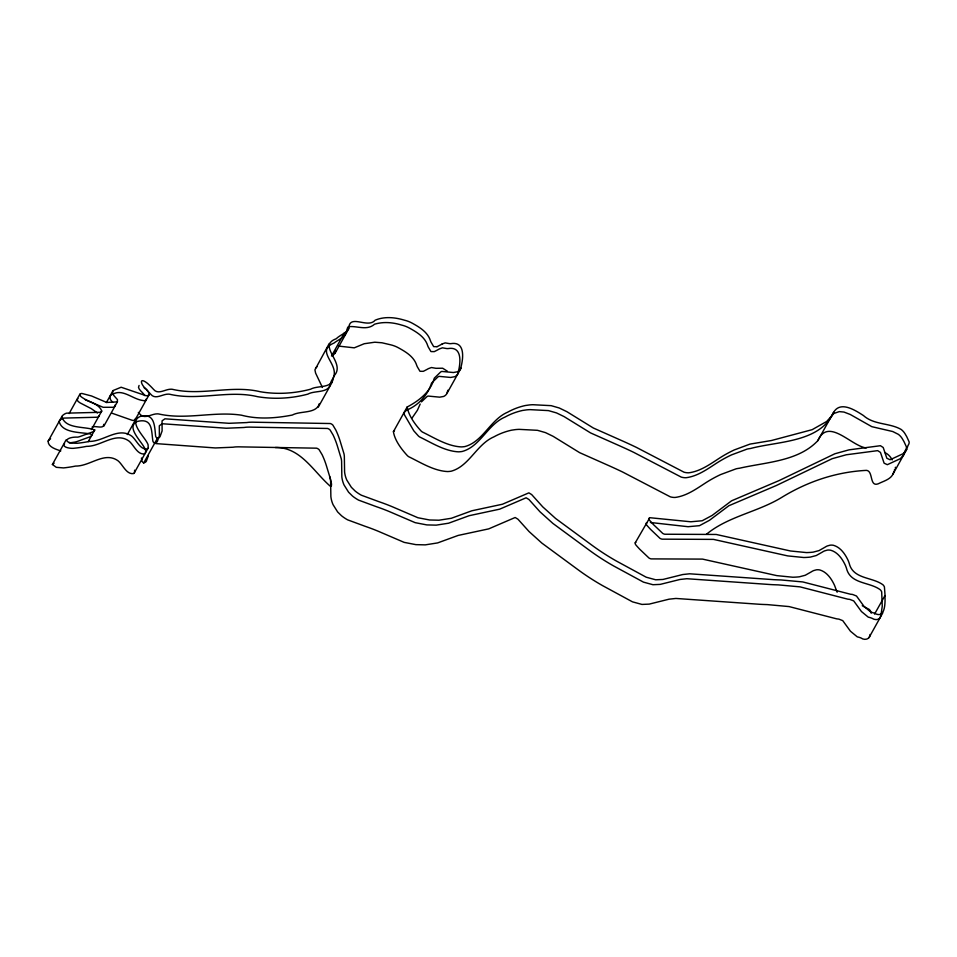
<?xml version="1.0" encoding="UTF-8"?>
<svg xmlns="http://www.w3.org/2000/svg" width="957" height="957" viewBox="0 0 957 957"><rect width="100%" height="100%" fill="white"/><g stroke="black" fill="none" stroke-linecap="round" stroke-linejoin="round"><path stroke-width="1.44" d="M335.632 350.418L335.034 353.336L332.605 355.621M346.601 330.691L347.786 327.162M91.453 429.537L101.741 411.055C99.193 403.794 88.953 402.072 82.984 398.028A17.142 16.472 29.1 0 1 80.639 396.282L79.898 394.344L80.914 393.578A3.708 3.565 29.1 0 1 81.991 393.483L91.525 395.971L106.717 402.466L117.221 401.88L117.508 399.679L114.17 395.899A6.316 6.065 29.1 0 1 113.093 394.296L112.543 391.82L113.213 390.492L121.132 387.238L145.631 395.564A13.781 13.242 29.1 0 0 147.007 395.803L148.873 395.145L149.029 393.267A21.221 20.396 29.1 0 0 146.529 389.236C141.181 385.815 138.095 375.969 147.414 383.302A78.175 75.113 29.1 0 1 153.575 389.403C158.18 395.062 165.166 389.116 170.92 389.212A7.931 7.62 29.1 0 1 172.547 389.343C201.544 396.138 231.355 384.786 260.148 391.712C276.824 394.583 294.313 393.542 310.654 389.188C317.58 385.192 332.127 388.793 333.275 378.23A22.454 21.568 29.1 0 1 334.507 375.323C345.74 362.38 316.659 345.896 336.182 338.778C340.058 334.95 345.405 333.718 348.755 328.694C349.03 313.106 367.799 329.064 375.108 320.224C384.379 316.253 394.966 317.305 404.404 320.176A30.014 28.842 29.1 0 1 412.503 323.334C419.286 327.103 426.523 331.445 429.753 338.85A51.247 49.238 29.1 0 0 430.973 342.02L433.688 346.649L437.002 346.685M346.59 331.529C344.699 337.654 338.252 339.687 333.957 343.073C313.441 351.602 342.797 365.55 331.756 380.252A22.454 21.568 29.1 0 0 330.524 383.159C329.375 393.722 314.829 390.121 307.903 394.117C291.574 398.471 274.073 399.512 257.409 396.653C228.603 389.714 198.793 401.067 169.808 394.272A7.931 7.62 29.1 0 0 168.181 394.14C162.415 394.045 155.441 399.99 150.823 394.332A78.175 75.113 29.1 0 0 147.007 390.396M148.395 455.592L146.337 461.286A6.185 5.945 29.1 0 1 145.392 462.231L143.694 462.961L142.557 462.028A4.486 4.307 29.1 0 1 141.911 460.855L141.457 458.02M447.912 390.217L446.68 393.925A7.943 7.632 29.1 0 1 443.701 396.437L439.694 397.167L428.114 396.066A4.151 3.984 29.1 0 0 426.822 396.76L421.451 401.892M893.886 471.406C892.45 479.098 884.148 480.785 878.203 483.811C868.681 487.364 874.064 468.87 864.984 470.449C835.222 472.232 807.038 481.838 781.606 497.473C757.717 512.067 727.99 516.373 706.41 534.305M881.026 614.801L882.258 606.116L881.672 591.833A6.532 6.268 29.1 0 0 880.177 589.691C869.303 581.7 850.235 584.249 846.443 568.159A49.465 47.527 29.1 0 0 845.378 565.348C842.435 559.044 837.865 552.321 830.855 550.275A10.06 9.666 29.1 0 0 827.315 550.119L824.515 550.909A18.111 17.405 29.1 0 0 822.123 552.225L816.249 555.538L810.4 557.082A72.026 69.203 29.1 0 1 803.736 557.512L787.743 555.909L713.479 539.389L662.041 539.162A7.632 7.333 29.1 0 1 659.995 538.348L650.7 529.508A126.109 121.168 29.1 0 1 646.836 525.237A3.972 3.816 29.1 0 1 646.334 524.388L646.166 523.168L647.327 522.534M112.101 413.245L131.91 420.207A13.781 13.242 29.1 0 0 133.298 420.458L134.829 420.087L135.463 418.472M318.956 404.955C314.721 413.879 300.307 410.685 292.328 415.039C275.7 418.293 258.055 419.561 241.499 415.194C214.129 411.032 186.196 420.171 158.826 413.986A7.931 7.62 29.1 0 0 157.199 413.855C151.445 413.771 144.459 419.716 139.854 414.046A78.175 75.113 29.1 0 0 138.334 412.419M870.045 634.515C870.057 639.515 864.303 640.58 860.941 637.948A21.162 20.336 29.1 0 0 857.293 636.872L850.582 631.333A2.847 2.739 29.1 0 1 850.33 631.058L842.746 620.638L838.93 619.143A24.595 23.638 29.1 0 0 836.801 618.88L789.094 606.582L767.275 604.597A288.607 277.291 29.1 0 1 759.858 604.298L675.905 598.448L669.027 599.19L649.217 604.118L641.968 604.429L632.481 601.845L602.719 585.708A236.499 227.228 29.1 0 1 578.207 569.846L541.889 543.121L529.042 531.53L517.964 519.22L515.165 517.498L488.716 528.874L458.164 535.43L437.612 542.918L425.243 544.868L415.876 544.641L404.189 542.38L381.4 532.606A196.412 188.708 29.1 0 0 365.275 526.35L347.642 519.854A40.72 39.117 29.1 0 1 341.529 515.763L337.63 511.947L333.072 504.686A27.825 26.736 29.1 0 1 330.871 496.647L330.62 481.036A21.485 20.635 29.1 0 0 330.285 478.5L326.301 465.389A83.403 80.125 29.1 0 0 322.15 454.754L319.1 449.67A6.197 5.957 29.1 0 0 316.623 448.175L241.32 446.895A87.601 84.168 29.1 0 0 238.293 446.835L235.769 446.907A27.107 26.042 29.1 0 0 233.089 447.218L215.337 447.948L155.704 443.581M442.134 344.006L445.161 342.881L449.132 343.575A7.835 7.536 29.1 0 0 450.867 343.647C466.131 340.991 463.164 360.143 460.389 369.282A7.943 7.632 29.1 0 1 457.41 371.783L453.403 372.524L441.835 371.424A4.151 3.984 29.1 0 0 440.543 372.106L434.49 377.967A1.591 1.531 29.1 0 0 434.251 378.326C430.542 391.987 418.915 400.804 407.132 407.024L393.411 431.679C394.727 440.292 401.282 449.048 407.419 455.688A13.374 12.848 29.1 0 0 408.627 456.656C420.841 462.578 433.7 470.832 447.445 471.55A30.11 28.925 29.1 0 0 451.142 471.215C469.241 466.274 476.67 444.215 493.956 436.835A66.799 64.179 29.1 0 1 511.517 430.183L515.476 429.609A47.922 46.032 29.1 0 1 519.149 429.358L537.463 430.315L545.502 432.624L553.17 436.344L579.595 452.637L608.245 465.377A480.043 461.214 29.1 0 1 622.72 472.064L670.259 496.815A15.324 14.714 29.1 0 0 675.128 497.449C686.731 495.965 696.636 488.668 706.23 482.484A132.006 126.826 29.1 0 1 720.525 474.612L736.172 468.798A35.062 33.686 29.1 0 1 739.474 468.236C765.947 462.123 798.246 461.453 817.84 440.651L833.583 412.371C840.425 400.54 855.283 410.302 863.441 415.541C874.052 425.087 889.376 422.719 901.099 429.418A15.551 14.941 29.1 0 1 904.293 432.66L905.143 433.928A78.091 75.029 29.1 0 0 906.674 436.548L909.15 441.907A5.299 5.084 29.1 0 1 908.827 444.036L907.822 445.938A3.672 3.529 29.1 0 0 907.607 446.763L906.291 450.173L903.025 453.762L890.082 459.755L886.852 458.259L883.215 447.505L880.428 445.711L849.003 449.85L834.899 453.762L779.154 480.558L731.603 500.798L712.164 515.404L702.199 520.752L690.81 521.78L649.791 517.701L635.197 542.894L635.352 544.114A3.972 3.816 29.1 0 0 635.867 544.952A126.109 121.168 29.1 0 0 639.719 549.222L649.025 558.063A7.632 7.333 29.1 0 0 651.071 558.888L702.51 559.103L776.773 575.624L792.755 577.227A72.026 69.203 29.1 0 0 799.43 576.796L805.268 575.253L811.141 571.939A18.111 17.405 29.1 0 1 813.534 570.623L816.345 569.834A10.06 9.666 29.1 0 1 819.886 569.989C826.884 572.047 831.454 578.77 834.408 585.074A49.465 47.527 29.1 0 1 835.473 587.873L837.148 592.227M648.906 518.239L649.073 519.46A3.972 3.816 29.1 0 0 649.576 520.297A126.109 121.168 29.1 0 0 653.44 524.58L662.734 533.42A7.632 7.333 29.1 0 0 664.792 534.233L716.231 534.461L790.482 550.981L806.476 552.584A72.026 69.203 29.1 0 0 813.139 552.141L818.989 550.61L824.862 547.296A18.111 17.405 29.1 0 1 827.255 545.98L830.066 545.191A10.06 9.666 29.1 0 1 833.595 545.334C840.605 547.392 845.175 554.115 848.129 560.419A49.465 47.527 29.1 0 1 849.182 563.218C852.974 579.32 872.042 576.772 882.916 584.763A6.532 6.268 29.1 0 1 884.412 586.904L885.058 595.41L874.566 614.095M880.751 615.913C880.189 620.375 874.842 620.351 871.911 618.234A21.162 20.336 29.1 0 0 868.262 617.157L861.551 611.619A2.847 2.739 29.1 0 1 861.3 611.332L853.728 600.924L849.912 599.429A24.595 23.638 29.1 0 0 847.77 599.166L800.064 586.868L778.256 584.883A288.607 277.291 29.1 0 1 770.84 584.583L686.875 578.722L680.008 579.463L660.198 584.392L652.937 584.715L643.463 582.131L613.688 565.982A236.499 227.228 29.1 0 1 589.189 550.131L552.871 523.407L540.011 511.816L528.934 499.506L526.135 497.784L499.686 509.16L469.133 515.703L448.594 523.204L436.213 525.142L426.858 524.914L415.171 522.666L392.382 512.88A196.412 188.708 29.1 0 0 376.245 506.636L358.624 500.14A40.72 39.117 29.1 0 1 352.499 496.049L348.599 492.221L344.042 484.96A27.825 26.736 29.1 0 1 341.84 476.933L341.601 461.322A21.485 20.635 29.1 0 0 341.254 458.786L337.283 445.675A83.403 80.125 29.1 0 0 333.12 435.04L330.069 429.956A6.197 5.957 29.1 0 0 327.593 428.461L252.289 427.169A87.601 84.168 29.1 0 0 249.263 427.109L246.739 427.181A27.107 26.042 29.1 0 0 244.059 427.492L226.307 428.234L162.2 423.748L159.317 425.757L159.364 435.878L157.307 441.56A6.185 5.945 29.1 0 1 156.362 442.505L154.675 443.235L153.527 442.313A4.486 4.307 29.1 0 1 152.881 441.129C151.278 430.459 152.785 417.778 137.365 421.415C125.176 426.966 141.983 441.512 145.093 449.048A4.055 3.888 29.1 0 1 145.332 449.587L145.584 450.46M884.962 595.589C885.225 601.905 885.68 619.466 874.662 613.305A21.162 20.336 29.1 0 0 871.014 612.229L864.303 606.69A2.847 2.739 29.1 0 1 864.051 606.403L856.467 595.996L852.651 594.488A24.595 23.638 29.1 0 0 850.522 594.237L802.815 581.94L780.996 579.954A288.607 277.291 29.1 0 1 773.579 579.655L689.614 573.793L682.748 574.535L662.938 579.463L655.689 579.786L646.202 577.203L616.428 561.053A236.499 227.228 29.1 0 1 591.928 545.203L555.61 518.479L542.763 506.887L531.673 494.578L528.874 492.855L502.425 504.231L471.873 510.775L451.333 518.275L438.964 520.213L429.597 519.986L417.91 517.737L395.121 507.952A196.412 188.708 29.1 0 0 378.984 501.707L361.363 495.212A40.72 39.117 29.1 0 1 355.238 491.12L351.351 487.292L346.781 480.031A27.825 26.736 29.1 0 1 344.592 472.004L344.341 456.393A21.485 20.635 29.1 0 0 344.006 453.857L340.022 440.746A83.403 80.125 29.1 0 0 335.859 430.112L332.821 425.028A6.197 5.957 29.1 0 0 330.344 423.532L255.04 422.24A87.601 84.168 29.1 0 0 252.002 422.181L249.49 422.252A27.107 26.042 29.1 0 0 246.81 422.563L229.046 423.305L164.939 418.819L162.068 420.829L162.104 430.949L160.046 436.631A6.185 5.945 29.1 0 1 159.113 437.576L157.415 438.306L156.266 437.385A4.486 4.307 29.1 0 1 155.632 436.201C154.532 425.949 154.831 412.467 140.105 416.486C127.903 422.013 144.758 436.619 147.833 444.12A4.055 3.888 29.1 0 1 148.072 444.658L148.251 447.72A2.907 2.787 29.1 0 1 147.39 448.917C140.141 450.173 136.707 440.196 131.755 436.141C118.213 426.463 103.93 441.656 89.276 441.428A125.606 120.678 29.1 0 1 77.23 443.27C61.104 443.33 65.77 436.607 77.852 437.122A30.6 29.404 29.1 0 0 80.053 436.512L93.571 431.583A11.317 10.874 29.1 0 0 94.731 429.956C84.91 426.128 65.112 429.322 61.882 416.498A5.323 5.108 29.1 0 1 63.341 414.883A10.455 10.049 29.1 0 1 66.547 413.161L100.521 412.288A2.692 2.596 29.1 0 0 101.741 411.055M319.136 404.273L319.327 403.579M420.171 404.069L417.419 410.242L412.144 417.922M407.132 407.024C408.675 415.589 414.955 424.418 421.14 431.045A13.374 12.848 29.1 0 0 422.336 432.002C434.562 437.935 447.409 446.189 461.166 446.907A30.11 28.925 29.1 0 0 464.863 446.572C483.01 441.739 490.379 419.525 507.665 412.18A66.799 64.179 29.1 0 1 525.237 405.541L529.197 404.967A47.922 46.032 29.1 0 1 532.87 404.715L551.172 405.66L559.223 407.981L566.891 411.689L593.316 427.994L621.966 440.722A480.043 461.214 29.1 0 1 636.441 447.409L683.98 472.172A15.324 14.714 29.1 0 0 688.837 472.794C700.452 471.311 710.345 464.025 719.951 457.829A132.006 126.826 29.1 0 1 734.234 449.957L749.893 444.144A35.062 33.686 29.1 0 1 753.195 443.581L771.426 440.519L812.17 429.669L826.681 421.463L833.93 413.436L839.289 411.618L843.978 412.06L850.259 414.477L871.791 426.666L892.749 431.535L898.36 434.346A15.551 14.941 29.1 0 1 901.554 437.588L902.403 438.868A78.091 75.029 29.1 0 0 903.922 441.476L906.411 446.835A5.299 5.084 29.1 0 1 906.088 448.965L905.083 450.879A3.672 3.529 29.1 0 0 904.867 451.692L903.552 455.101L900.286 458.69L887.342 464.683L884.112 463.188L880.476 452.434L877.677 450.639L846.263 454.778L832.159 458.69L776.414 485.486L728.863 505.727L709.424 520.333L699.459 525.68L688.071 526.709L650.377 522.486M61.882 416.498L48.161 441.141C47.826 447.003 56.272 449.419 60.805 450.914M92.135 427.001C95.473 425.387 103.87 429.537 103.787 424.334M329.28 343.431L314.925 369.845L315.595 373.074L322.437 387.489M817.84 440.651C828.26 416.809 851.287 446.165 866.252 447.948M833.583 412.371C820.041 442.684 778.137 441.093 750.455 448.51A35.062 33.686 29.1 0 0 747.154 449.072L731.495 454.898A132.006 126.826 29.1 0 0 717.2 462.757C707.606 468.954 697.701 476.239 686.097 477.722A15.324 14.714 29.1 0 1 681.24 477.1L633.69 452.338A480.043 461.214 29.1 0 0 619.215 445.651L590.577 432.923L564.152 416.63L556.484 412.91L548.433 410.601L530.118 409.644A47.922 46.032 29.1 0 0 526.446 409.895L522.486 410.469A66.799 64.179 29.1 0 0 504.925 417.12C487.627 424.453 480.27 446.68 462.123 451.489A30.11 28.925 29.1 0 1 458.415 451.836C444.67 451.118 431.81 442.852 419.597 436.93A13.374 12.848 29.1 0 1 418.4 435.973L413.795 430.829L404.44 414.812L404.117 412.563L406.318 410.374M69.119 413.568L79.945 394.105M134.614 470.174L134.53 472.363A2.907 2.787 29.1 0 1 133.681 473.559C126.42 474.816 122.986 464.839 118.034 460.796C104.504 451.106 90.221 466.31 75.567 466.071A125.606 120.678 29.1 0 1 63.521 467.913L56.307 467.327L52.396 464.48L66.117 439.837M106.394 402.55L112.89 390.875M88.223 441.632L94.731 429.956M103.835 426.188L117.544 401.533M135.368 419.417L149.089 394.774M127.317 434.562L136.229 418.532M134.327 472.806L148.036 448.163M143.694 462.961L157.415 438.306M331.505 356.028L344.364 332.928M335.034 353.336L348.755 328.694M318.298 407.108L332.019 382.453M447.338 392.753L461.059 368.11M893.037 474.014L906.746 449.371M869.028 637.601L882.749 612.958M894.34 470.102L894.783 469.385M393.411 431.679L394.499 430.602M315.559 368.086L317.042 366.675M635.197 542.894L635.807 542.452M52.396 464.48L53.054 463.858M64.538 443.761C61.392 447.649 71.775 448.821 74.49 448.199A125.606 120.678 29.1 0 0 86.537 446.357C101.191 446.584 115.474 431.392 129.016 441.069C133.968 445.125 137.401 455.101 144.651 453.845A2.907 2.787 29.1 0 0 145.5 452.649L145.679 451.058M53.305 463.667L54.13 463.176M111.443 394.798L109.923 396.246L110.342 399.236A6.316 6.065 29.1 0 0 111.419 400.827L112.651 402.227M407.275 409.895C418.699 405.002 427.731 395.097 431.511 383.255A1.591 1.531 29.1 0 1 431.739 382.896L437.792 377.046A4.151 3.984 29.1 0 1 439.096 376.352L450.663 377.453L454.671 376.711A7.943 7.632 29.1 0 0 457.649 374.211C460.425 365.072 463.391 345.92 448.115 348.575A7.835 7.536 29.1 0 1 446.393 348.504L442.421 347.822L439.395 348.934A85.364 82.015 29.1 0 1 434.263 351.626L430.949 351.578L428.222 346.948A51.247 49.238 29.1 0 1 427.013 343.778C423.784 336.362 416.534 332.043 409.763 328.263A30.014 28.842 29.1 0 0 401.665 325.093C392.908 322.365 383.482 321.528 374.606 324.184C366.878 331.014 357.296 325.655 348.504 326.684M139.088 385.456C136.719 388.566 142.186 391.712 143.789 394.164A21.221 20.396 29.1 0 1 144.83 395.624M77.864 398.602L77.146 399.536L77.888 401.21A17.142 16.472 29.1 0 0 80.244 402.957L91.298 408.663L97.494 413.005M112.543 394.416C122.34 388.183 132.82 399.356 142.892 400.493A13.781 13.242 29.1 0 0 144.268 400.732L145.799 400.373L146.433 398.758M338.407 346.075L354.269 347.834L364.222 343.73L374.797 342.211L381.999 342.785L390.683 344.819A30.014 28.842 29.1 0 1 398.782 347.989C405.565 351.745 412.814 356.088 416.032 363.504A51.247 49.238 29.1 0 0 417.252 366.675L419.979 371.292L423.281 371.328A85.364 82.015 29.1 0 0 428.413 368.636L431.44 367.536L435.411 368.218A7.835 7.536 29.1 0 0 437.146 368.289L442.672 368.23L447.386 371.232M69.251 442.959L75.113 442.05A30.6 29.404 29.1 0 0 77.314 441.44L90.819 436.512A11.317 10.874 29.1 0 0 91.98 434.885L91.286 434.382M275.377 447.529C300.486 446.883 313.645 471.813 330.321 486.252L331.361 485.965L331.529 484.063L329.89 476.825M90.365 433.964C80.603 432.109 62.026 433.258 59.143 421.427A5.323 5.108 29.1 0 1 60.602 419.812M85.293 399.799L103.117 407.287L113.452 407.287L114.804 406.474L114.984 405.122M862.257 605.733L869.195 609.406A6.532 6.268 29.1 0 1 870.703 611.547L871.205 613.21M884.758 452.434L887.378 454.061A15.551 14.941 29.1 0 1 890.572 457.302L891.422 458.582A78.091 75.029 29.1 0 0 892.187 459.922M144.172 387.836L144.674 388.231A78.175 75.113 29.1 0 1 145.452 388.937M895.429 467.267A5.299 5.084 29.1 0 1 895.321 467.985M50.613 438.832A10.455 10.049 29.1 0 0 49.62 439.526A5.323 5.108 29.1 0 0 48.161 441.141M98.99 415.984A2.692 2.596 29.1 0 1 97.781 417.216L63.808 418.089A10.455 10.049 29.1 0 0 61.583 419.118M442.134 343.994A85.364 82.015 29.1 0 1 437.014 346.697"/></g></svg>
